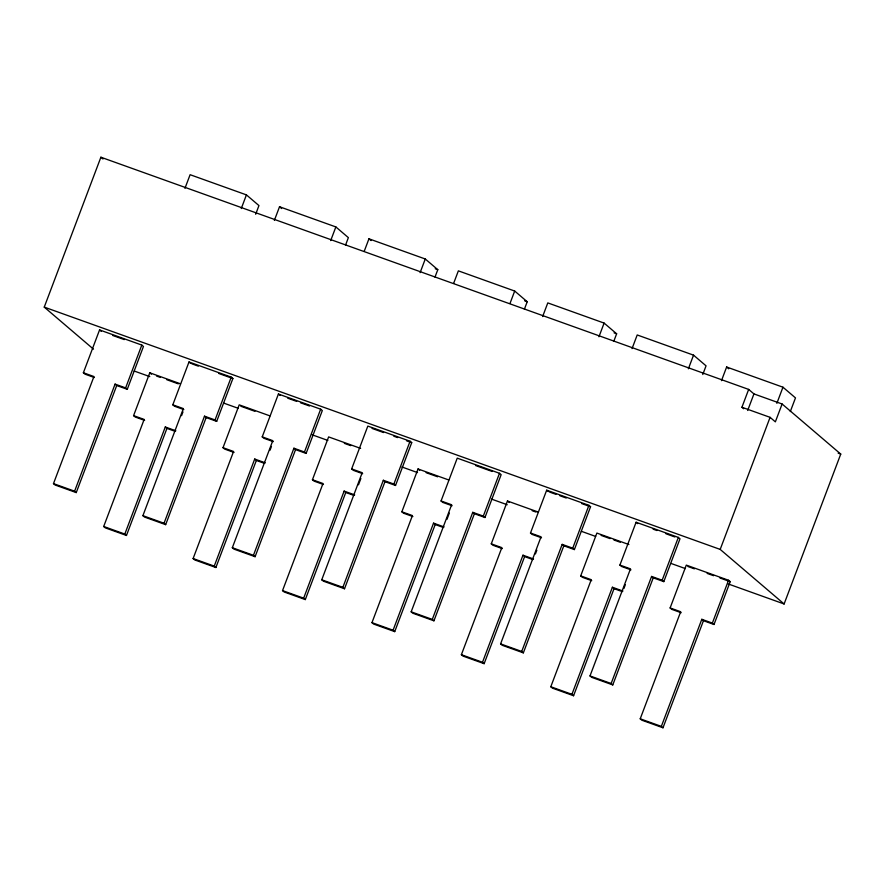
<?xml version="1.0" encoding="UTF-8"?>
<svg xmlns="http://www.w3.org/2000/svg" width="885" height="885" viewBox="0 0 885 885"><rect width="100%" height="100%" fill="white"/><g stroke="black" fill="none" stroke-linecap="round" stroke-linejoin="round"><path stroke-width="1.33" d="M93.5 349.166L44.25 307.117L100.89 157.22L748.666 389.411L753.943 393.913L782.108 404.002L840.75 454.082L784.11 603.979L728.211 583.945M94.418 377.53L85.026 374.167L83.378 372.762L99.562 329.928L141.81 345.073L143.459 346.477L127.274 389.312L116.72 385.528L115.072 384.112L74.605 491.186L76.254 492.591L116.72 385.528M76.254 492.591L55.136 485.024L53.487 483.619L93.943 376.545L83.378 372.762M184.943 188.35L190.109 174.699L246.428 194.888L258.951 205.574L255.665 214.27M127.274 389.312L125.626 387.907L141.81 345.073M144.631 420.408L135.239 417.034L133.591 415.629L149.775 372.806L180.507 383.813M126.466 535.469L124.818 534.064L165.285 426.99L166.933 428.395L126.466 535.469L105.348 527.891L103.7 526.486L144.155 419.424L133.591 415.629M241.273 208.539L246.428 194.888M183.837 409.589L174.456 406.215L172.807 404.81L188.992 361.987L231.228 377.132L232.877 378.537L216.692 421.36L206.139 417.576L204.49 416.171L164.035 523.245L165.672 524.65L206.139 417.576M165.672 524.65L144.554 517.072L142.905 515.667L183.361 408.593L172.807 404.81M181.558 415.662L182.985 411.879M274.361 220.409L279.527 206.747L335.858 226.936L348.369 237.634L345.559 245.079M216.692 421.36L215.055 419.955L231.228 377.132M234.049 452.456L224.668 449.093L223.02 447.688L239.204 404.854L269.925 415.873M215.885 567.517L214.247 566.112L254.703 459.038L256.351 460.454L215.885 567.517L194.766 559.951L193.118 558.546L233.574 451.472L223.02 447.688M330.691 240.598L335.858 226.936M273.266 441.637L263.874 438.274L262.225 436.869L278.41 394.035L320.658 409.18L322.306 410.585L306.122 453.419L295.557 449.624L293.909 448.219L253.453 555.293L255.101 556.698L295.557 449.624M255.101 556.698L233.972 549.131L232.324 547.726L272.79 440.653L262.225 436.869M270.025 450.233L271.452 446.449M364.255 251.218L368.945 238.806L425.276 258.995L437.798 269.682L434.977 277.127M306.122 453.419L304.473 452.014L320.658 409.18M323.479 484.504L314.087 481.141L312.438 479.736L328.623 436.913L360.626 448.385M305.314 599.576L303.666 598.172L344.121 491.098L345.769 492.502L305.314 599.576L284.185 591.999L282.536 590.594L323.003 483.52L312.438 479.736M420.109 272.646L425.276 258.995M362.684 473.685L353.292 470.322L351.644 468.917L367.828 426.094L410.076 441.228L411.724 442.644L395.54 485.467L384.975 481.683L383.327 480.278L342.871 587.341L344.519 588.757L384.975 481.683M344.519 588.757L323.401 581.179L321.753 579.775L362.208 472.701L351.644 468.917M358.491 484.803L360.87 478.508M453.673 283.266L458.364 270.854L514.694 291.043L527.217 301.73L524.407 309.186M395.54 485.467L393.891 484.062L410.076 441.228M412.897 516.563L403.505 513.2L401.856 511.795L418.041 468.962L448.772 479.98M394.732 631.625L393.084 630.22L433.539 523.146L435.188 524.551L394.732 631.625L373.614 624.058L371.966 622.642L412.421 515.579L401.856 511.795M510.003 303.455L514.694 291.043M452.102 505.744L442.71 502.381L441.062 500.965L457.246 458.142L499.494 473.287L501.142 474.692L484.958 517.515L474.404 513.731L472.756 512.327L432.289 619.4L433.938 620.805L474.404 513.731M433.938 620.805L412.819 613.239L411.171 611.823L451.627 504.76L441.062 500.965M446.958 519.373L449.337 513.079M542.627 316.565L547.793 302.902L604.112 323.091L616.635 333.789L613.825 341.234M484.958 517.515L483.31 516.11L499.494 473.287M502.315 548.611L492.923 545.248L491.275 543.844L507.459 501.01L538.191 512.028M484.15 663.673L482.502 662.268L522.969 555.205L524.617 556.61L484.15 663.673L463.032 656.106L461.384 654.701L501.839 547.627L491.275 543.844M598.957 336.754L604.112 323.091M541.52 537.792L532.139 534.429L530.491 533.024L546.676 490.19L588.923 505.335L590.561 506.74L574.387 549.574L563.822 545.791L562.174 544.375L521.719 651.448L523.356 652.853L563.822 545.791M523.356 652.853L502.237 645.287L500.589 643.882L541.045 536.808L530.491 533.024M535.425 553.944L536.863 550.171M632.045 348.613L637.211 334.961L693.541 355.151L706.053 365.837L702.778 374.532M574.387 549.574L572.739 548.169L588.923 505.335M591.733 580.671L582.352 577.297L580.704 575.892L596.888 533.069L628.892 544.54M573.58 695.732L571.931 694.327L612.387 587.253L614.035 588.658L573.58 695.732L552.45 688.154L550.802 686.749L591.257 579.686L580.704 575.892M688.375 368.802L693.541 355.151M630.95 569.851L621.558 566.477L619.909 565.072L636.094 522.25L678.341 537.394L679.99 538.799L663.805 581.622L653.241 577.839L651.592 576.434L611.137 683.508L612.785 684.913L653.241 577.839M612.785 684.913L591.656 677.335L590.007 675.93L630.474 568.856L619.909 565.072M623.903 588.514L625.33 584.742M721.474 380.672L726.629 367.01L782.959 387.199L795.482 397.896L790.316 411.547M663.805 581.622L662.157 580.217L678.341 537.394M743.677 408.759L741.929 407.255L748.666 389.411M681.162 612.719L671.77 609.356L670.122 607.951L686.306 565.117L728.554 580.261L730.202 581.666L714.018 624.5L703.453 620.717L701.805 619.301L661.349 726.375L662.998 727.78L703.453 620.717M747.681 410.485L753.943 393.913M662.998 727.78L641.868 720.213L640.22 718.808L680.687 611.734L670.122 607.951M784.11 603.979L720.191 549.408L770.083 417.344L741.929 407.255M776.864 403.339L782.959 387.199M782.108 404.002L775.36 421.846L770.083 417.344M714.018 624.5L712.37 623.095L728.554 580.261M435.232 268.763L437.798 269.682M524.661 300.812L527.217 301.73M614.079 332.871L616.635 333.789M838.15 453.142L840.75 454.082M44.25 307.117L720.191 549.408M112.738 335.47L124.254 339.597M191.912 363.846L198.317 366.147M218.794 373.481L232.877 378.537M287.736 398.195L296.696 401.414M300.535 402.786L309.496 405.994M372.043 428.417L383.559 432.544M393.803 436.216L397.642 437.588M406.602 440.807L411.724 442.644M475.544 465.51L492.182 471.484M549.596 492.06L556.001 494.35M559.84 495.733L566.245 498.023M581.6 503.532L590.561 506.74M653.097 529.164L656.947 530.535M665.907 533.744L674.868 536.963M156.545 376.048L160.384 377.419M166.789 379.72L178.316 383.847M240.853 406.259L254.935 411.315M344.353 443.363L350.748 445.653M426.094 472.667L437.61 476.794M532.15 510.678L536 512.061M601.092 535.392L610.053 538.6M613.891 539.983L620.297 542.273M687.955 566.522L694.349 568.823M707.159 573.414L713.553 575.704M719.959 577.994L730.202 581.666M134.166 371.014L149.764 376.601M223.861 403.162L238.153 408.284M312.25 434.845L327.848 440.431M401.945 466.992L417.543 472.59M491.64 499.14L507.238 504.738M581.323 531.288L595.627 536.421M671.018 563.446L685.322 568.568M115.072 384.112L125.626 387.907M204.49 416.171L215.055 419.955M293.909 448.219L304.473 452.014M383.327 480.278L393.891 484.062M472.756 512.327L483.31 516.11M562.174 544.375L572.739 548.169M651.592 576.434L662.157 580.217M165.285 426.99L175.838 430.774M254.703 459.038L265.268 462.833M344.121 491.098L354.686 494.881M433.539 523.146L444.104 526.929M522.969 555.205L533.522 558.988M612.387 587.253L622.952 591.036M701.805 619.301L712.37 623.095M166.933 428.395L175.141 431.338M256.351 460.454L264.56 463.397M345.769 492.502L353.989 495.445M435.188 524.551L443.407 527.493M524.617 556.61L532.825 559.552M614.035 588.658L622.244 591.6M53.487 483.619L74.605 491.186M142.905 515.667L164.035 523.245M232.324 547.726L253.453 555.293M321.753 579.775L342.871 587.341M411.171 611.823L432.289 619.4M500.589 643.882L521.719 651.448M590.007 675.93L611.137 683.508M103.7 526.486L124.818 534.064M193.118 558.546L214.247 566.112M282.536 590.594L303.666 598.172M371.966 622.642L393.084 630.22M461.384 654.701L482.502 662.268M550.802 686.749L571.931 694.327M640.22 718.808L661.349 726.375M726.629 367.01L728.72 368.791M368.945 238.806L371.036 240.587M279.527 206.747L281.607 208.528M636.094 522.25L637.742 523.654M546.676 490.19L548.324 491.595M507.459 501.01L509.107 502.426M100.89 157.22L102.992 159.001M418.041 468.962L419.689 470.366M278.41 394.035L280.058 395.44M188.992 361.987L190.64 363.392M99.562 329.928L101.211 331.344M149.775 372.806L151.423 374.211"/></g></svg>
